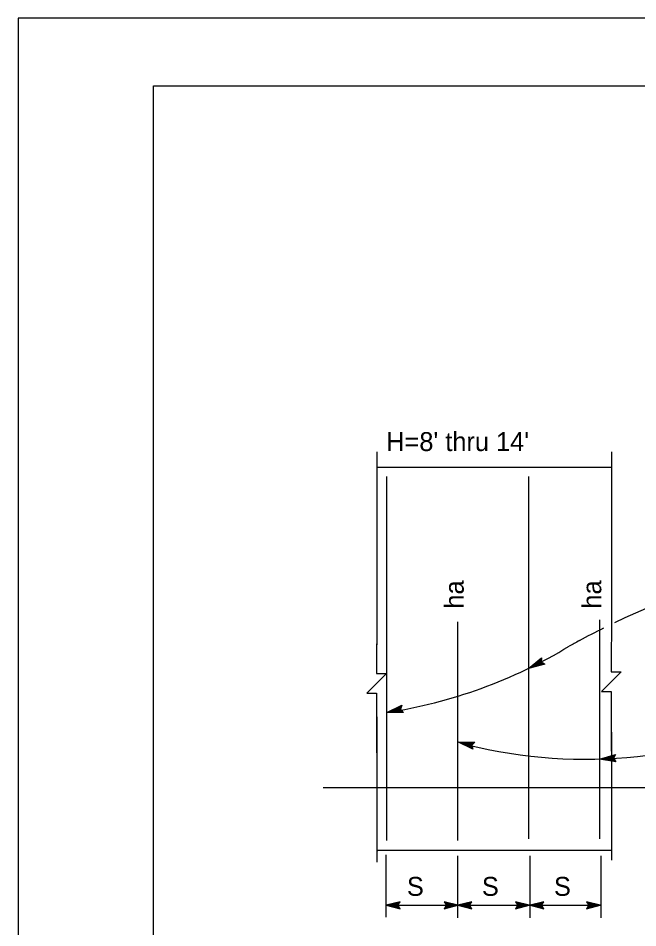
# Model space of a CAD drawing. Extents: x 0 to 2.83, y 0 to 1.83.
# Drawn here: x 0 to 0.381, y 1.273 to 1.833 of the extents above; entities that cross this region are included whole.
import ezdxf

# ---------------------------------------------------------------- set-up
doc = ezdxf.new("R2010")
doc.units = 0
for name, color, linetype in [('10 Sheet Format', 7, 'Continuous'), ('210 Border', 7, 'Continuous'), ('212 Leaders and Dim Lines', 7, 'Continuous'), ('213 Rebar', 7, 'Continuous'), ('240 Concrete', 7, 'Continuous'), ('251 Masonry', 7, 'Continuous'), ('256 Not Assigned', 7, 'Continuous')]:
    doc.layers.add(name, color=color, linetype=linetype)

msp = doc.modelspace()

# ---------------------------------------------------------------- linework, layer by layer
at = {"layer": '10 Sheet Format'}
msp.add_lwpolyline([(0, 0), (2.833333333333333, 0), (2.833333333333333, 1.8333333333333333), (0, 1.8333333333333333)], close=True, dxfattribs=at)
at = {"layer": '210 Border'}
for p, q in [((0.08333234863455112, 0.08333333288297338), (0.08333234863455112, 1.7916669852301008)), ((0.08333234863455112, 1.7916669852301008), (2.791666651804788, 1.7916669852301008))]:
    msp.add_line(p, q, dxfattribs=at)
at = {"layer": '212 Leaders and Dim Lines'}
for p, q in [((0.22659274884983338, 1.27964352937131), (0.22659274884983338, 1.3181209600593244)), ((0.2706212180360999, 1.2793692238157546), (0.2706212180360999, 1.317570612837102)), ((0.3150732394952744, 1.2793692238157546), (0.3150732394952744, 1.317570612837102)), ((0.358783472764773, 1.2793692238157546), (0.358783472764773, 1.317570612837102)), ((0.22659274884983338, 1.2870124530089129), (0.358783472764773, 1.2870124530089129))]:
    msp.add_line(p, q, dxfattribs=at)
for points in [[(0.22659274884983338, 1.2870124530089129), (0.23503024887632515, 1.284899605760199), (0.23362920720965846, 1.2870124530089129), (0.23503024887632515, 1.2891244321755797), (0.22659274884983338, 1.2870124530089129)], [(0.22659274884983338, 1.2870124530089129), (0.23503024887632515, 1.284899605760199), (0.23362920720965846, 1.2870124530089129), (0.23503024887632515, 1.2891244321755797), (0.22659274884983338, 1.2870124530089129)], [(0.22809101273872226, 1.2870124530089129), (0.23420820026521402, 1.2854785988422464), (0.23318997109854736, 1.2870124530089129), (0.23420820026521402, 1.288545439120024), (0.22809101273872226, 1.2870124530089129)], [(0.22809101273872226, 1.2870124530089129), (0.23420820026521402, 1.2854785988422464), (0.23318997109854736, 1.2870124530089129), (0.23420820026521402, 1.288545439120024), (0.22809101273872226, 1.2870124530089129)], [(0.2706212180360999, 1.2870124530089129), (0.2621837180096081, 1.2891244321755797), (0.2635838916207192, 1.2870124530089129), (0.2621837180096081, 1.284899605760199), (0.2706212180360999, 1.2870124530089129)], [(0.2706212180360999, 1.2870124530089129), (0.2621837180096081, 1.2891244321755797), (0.2635838916207192, 1.2870124530089129), (0.2621837180096081, 1.284899605760199), (0.2706212180360999, 1.2870124530089129)], [(0.26912208609165544, 1.2870124530089129), (0.26300576662071923, 1.288545439120024), (0.2640239957873859, 1.2870124530089129), (0.26300576662071923, 1.2854785988422464), (0.26912208609165544, 1.2870124530089129)], [(0.26912208609165544, 1.2870124530089129), (0.26300576662071923, 1.288545439120024), (0.2640239957873859, 1.2870124530089129), (0.26300576662071923, 1.2854785988422464), (0.26912208609165544, 1.2870124530089129)], [(0.27071686548203955, 1.2870124530089129), (0.27915436550853134, 1.284899605760199), (0.27775419189742023, 1.2870124530089129), (0.27915436550853134, 1.2891244321755797), (0.27071686548203955, 1.2870124530089129)], [(0.27071686548203955, 1.2870124530089129), (0.27915436550853134, 1.284899605760199), (0.27775419189742023, 1.2870124530089129), (0.27915436550853134, 1.2891244321755797), (0.27071686548203955, 1.2870124530089129)], [(0.272215997426484, 1.2870124530089129), (0.2783323168974202, 1.2854785988422464), (0.27731408773075356, 1.2870124530089129), (0.2783323168974202, 1.288545439120024), (0.272215997426484, 1.2870124530089129)], [(0.272215997426484, 1.2870124530089129), (0.2783323168974202, 1.2854785988422464), (0.27731408773075356, 1.2870124530089129), (0.2783323168974202, 1.288545439120024), (0.272215997426484, 1.2870124530089129)], [(0.31455068872752195, 1.2870124530089129), (0.30611318870103016, 1.2891244321755797), (0.30751336231214127, 1.2870124530089129), (0.30611318870103016, 1.284899605760199), (0.31455068872752195, 1.2870124530089129)], [(0.31455068872752195, 1.2870124530089129), (0.30611318870103016, 1.2891244321755797), (0.30751336231214127, 1.2870124530089129), (0.30611318870103016, 1.284899605760199), (0.31455068872752195, 1.2870124530089129)], [(0.3130515567830775, 1.2870124530089129), (0.3069352373121413, 1.288545439120024), (0.30795346647880795, 1.2870124530089129), (0.3069352373121413, 1.2854785988422464), (0.3130515567830775, 1.2870124530089129)], [(0.3130515567830775, 1.2870124530089129), (0.3069352373121413, 1.288545439120024), (0.30795346647880795, 1.2870124530089129), (0.3069352373121413, 1.2854785988422464), (0.3130515567830775, 1.2870124530089129)], [(0.3151688869412141, 1.2870124530089129), (0.32360638696770583, 1.284899605760199), (0.3222062133565947, 1.2870124530089129), (0.32360638696770583, 1.2891244321755797), (0.3151688869412141, 1.2870124530089129)], [(0.3151688869412141, 1.2870124530089129), (0.32360638696770583, 1.284899605760199), (0.3222062133565947, 1.2870124530089129), (0.32360638696770583, 1.2891244321755797), (0.3151688869412141, 1.2870124530089129)], [(0.31666801888565854, 1.2870124530089129), (0.32278433835659476, 1.2854785988422464), (0.3217661091899281, 1.2870124530089129), (0.32278433835659476, 1.288545439120024), (0.31666801888565854, 1.2870124530089129)], [(0.31666801888565854, 1.2870124530089129), (0.32278433835659476, 1.2854785988422464), (0.3217661091899281, 1.2870124530089129), (0.32278433835659476, 1.288545439120024), (0.31666801888565854, 1.2870124530089129)], [(0.358260921997021, 1.2870124530089129), (0.3498234219705292, 1.2891244321755797), (0.3512235955816403, 1.2870124530089129), (0.3498234219705292, 1.284899605760199), (0.358260921997021, 1.2870124530089129)], [(0.358260921997021, 1.2870124530089129), (0.3498234219705292, 1.2891244321755797), (0.3512235955816403, 1.2870124530089129), (0.3498234219705292, 1.284899605760199), (0.358260921997021, 1.2870124530089129)], [(0.3567617900525765, 1.2870124530089129), (0.3506454705816403, 1.288545439120024), (0.35166369974830697, 1.2870124530089129), (0.3506454705816403, 1.2854785988422464), (0.3567617900525765, 1.2870124530089129)], [(0.3567617900525765, 1.2870124530089129), (0.3506454705816403, 1.288545439120024), (0.35166369974830697, 1.2870124530089129), (0.3506454705816403, 1.2854785988422464), (0.3567617900525765, 1.2870124530089129)], [(0.22934708912761115, 1.2870124530089129), (0.23351375582076958, 1.2859647099533573), (0.23281931134983339, 1.2870124530089129), (0.23351375582076958, 1.288059328008913), (0.22934708912761115, 1.2870124530089129)], [(0.22934708912761115, 1.2870124530089129), (0.23351375582076958, 1.2859647099533573), (0.23281931134983339, 1.2870124530089129), (0.23351375582076958, 1.288059328008913), (0.22934708912761115, 1.2870124530089129)], [(0.23038267940538892, 1.2870124530089129), (0.23294691551650004, 1.2863640155089129), (0.23252417246094448, 1.2870124530089129), (0.23294691551650004, 1.2876600224533574), (0.23038267940538892, 1.2870124530089129)], [(0.23038267940538892, 1.2870124530089129), (0.23294691551650004, 1.2863640155089129), (0.23252417246094448, 1.2870124530089129), (0.23294691551650004, 1.2876600224533574), (0.23038267940538892, 1.2870124530089129)], [(0.2304495196831667, 1.2872754738422463), (0.23233927662761114, 1.2867980432866908), (0.23219865162761116, 1.2870124530089129), (0.23233927662761114, 1.2872259946755795), (0.2304495196831667, 1.286748564120024)], [(0.2304495196831667, 1.2872754738422463), (0.23233927662761114, 1.2867980432866908), (0.23219865162761116, 1.2870124530089129), (0.23233927662761114, 1.2872259946755795), (0.2304495196831667, 1.286748564120024)], [(0.2678668777583221, 1.2870124530089129), (0.26370021106516367, 1.288059328008913), (0.2643946555096081, 1.2870124530089129), (0.26370021106516367, 1.2859647099533573), (0.2678668777583221, 1.2870124530089129)], [(0.2678668777583221, 1.2870124530089129), (0.26370021106516367, 1.288059328008913), (0.2643946555096081, 1.2870124530089129), (0.26370021106516367, 1.2859647099533573), (0.2678668777583221, 1.2870124530089129)], [(0.26683041942498875, 1.2870124530089129), (0.26426705134294143, 1.2876600224533574), (0.264689794398497, 1.2870124530089129), (0.26426705134294143, 1.2863640155089129), (0.26683041942498875, 1.2870124530089129)], [(0.26683041942498875, 1.2870124530089129), (0.26426705134294143, 1.2876600224533574), (0.264689794398497, 1.2870124530089129), (0.26426705134294143, 1.2863640155089129), (0.26683041942498875, 1.2870124530089129)], [(0.26676444720276654, 1.286748564120024), (0.26487469023183036, 1.2872259946755795), (0.2650153152318303, 1.2870124530089129), (0.26487469023183036, 1.2867980432866908), (0.26676444720276654, 1.2872754738422463)], [(0.26676444720276654, 1.286748564120024), (0.26487469023183036, 1.2872259946755795), (0.2650153152318303, 1.2870124530089129), (0.26487469023183036, 1.2867980432866908), (0.26676444720276654, 1.2872754738422463)], [(0.2734712057863091, 1.2870124530089129), (0.2776378724529758, 1.2859647099533573), (0.27694342800853133, 1.2870124530089129), (0.2776378724529758, 1.288059328008913), (0.2734712057863091, 1.2870124530089129)], [(0.2734712057863091, 1.2870124530089129), (0.2776378724529758, 1.2859647099533573), (0.27694342800853133, 1.2870124530089129), (0.2776378724529758, 1.288059328008913), (0.2734712057863091, 1.2870124530089129)], [(0.27450766411964245, 1.2870124530089129), (0.277071032175198, 1.2863640155089129), (0.27664828911964245, 1.2870124530089129), (0.277071032175198, 1.2876600224533574), (0.27450766411964245, 1.2870124530089129)], [(0.27450766411964245, 1.2870124530089129), (0.277071032175198, 1.2863640155089129), (0.27664828911964245, 1.2870124530089129), (0.277071032175198, 1.2876600224533574), (0.27450766411964245, 1.2870124530089129)], [(0.27457363634186466, 1.2872754738422463), (0.2764633932863091, 1.2867980432866908), (0.2763227682863091, 1.2870124530089129), (0.2764633932863091, 1.2872259946755795), (0.27457363634186466, 1.286748564120024)], [(0.27457363634186466, 1.2872754738422463), (0.2764633932863091, 1.2867980432866908), (0.2763227682863091, 1.2870124530089129), (0.2764633932863091, 1.2872259946755795), (0.27457363634186466, 1.286748564120024)], [(0.3117963484232524, 1.2870124530089129), (0.3076296817565857, 1.288059328008913), (0.30832412620103017, 1.2870124530089129), (0.3076296817565857, 1.2859647099533573), (0.3117963484232524, 1.2870124530089129)], [(0.3117963484232524, 1.2870124530089129), (0.3076296817565857, 1.288059328008913), (0.30832412620103017, 1.2870124530089129), (0.3076296817565857, 1.2859647099533573), (0.3117963484232524, 1.2870124530089129)], [(0.31075989008991906, 1.2870124530089129), (0.3081965220343635, 1.2876600224533574), (0.30861926508991905, 1.2870124530089129), (0.3081965220343635, 1.2863640155089129), (0.31075989008991906, 1.2870124530089129)], [(0.31075989008991906, 1.2870124530089129), (0.3081965220343635, 1.2876600224533574), (0.30861926508991905, 1.2870124530089129), (0.3081965220343635, 1.2863640155089129), (0.31075989008991906, 1.2870124530089129)], [(0.31069391786769684, 1.286748564120024), (0.3088041609232524, 1.2872259946755795), (0.30894478592325236, 1.2870124530089129), (0.3088041609232524, 1.2867980432866908), (0.31069391786769684, 1.2872754738422463)], [(0.31069391786769684, 1.286748564120024), (0.3088041609232524, 1.2872259946755795), (0.30894478592325236, 1.2870124530089129), (0.3088041609232524, 1.2867980432866908), (0.31069391786769684, 1.2872754738422463)], [(0.31792322721899186, 1.2870124530089129), (0.3220898939121503, 1.2859647099533573), (0.3213954494677059, 1.2870124530089129), (0.3220898939121503, 1.288059328008913), (0.31792322721899186, 1.2870124530089129)], [(0.31792322721899186, 1.2870124530089129), (0.3220898939121503, 1.2859647099533573), (0.3213954494677059, 1.2870124530089129), (0.3220898939121503, 1.288059328008913), (0.31792322721899186, 1.2870124530089129)], [(0.3189596855523252, 1.2870124530089129), (0.3215230536343725, 1.2863640155089129), (0.321100310578817, 1.2870124530089129), (0.3215230536343725, 1.2876600224533574), (0.3189596855523252, 1.2870124530089129)], [(0.3189596855523252, 1.2870124530089129), (0.3215230536343725, 1.2863640155089129), (0.321100310578817, 1.2870124530089129), (0.3215230536343725, 1.2876600224533574), (0.3189596855523252, 1.2870124530089129)], [(0.31902565777454744, 1.2872754738422463), (0.32091541474548363, 1.2867980432866908), (0.3207747897454836, 1.2870124530089129), (0.32091541474548363, 1.2872259946755795), (0.31902565777454744, 1.286748564120024)], [(0.31902565777454744, 1.2872754738422463), (0.32091541474548363, 1.2867980432866908), (0.3207747897454836, 1.2870124530089129), (0.32091541474548363, 1.2872259946755795), (0.31902565777454744, 1.286748564120024)], [(0.3555065817192432, 1.2870124530089129), (0.35133991502608475, 1.288059328008913), (0.3520343594705292, 1.2870124530089129), (0.35133991502608475, 1.2859647099533573), (0.3555065817192432, 1.2870124530089129)], [(0.3555065817192432, 1.2870124530089129), (0.35133991502608475, 1.288059328008913), (0.3520343594705292, 1.2870124530089129), (0.35133991502608475, 1.2859647099533573), (0.3555065817192432, 1.2870124530089129)], [(0.35447012338590983, 1.2870124530089129), (0.3519067553038625, 1.2876600224533574), (0.3523294983859099, 1.2870124530089129), (0.3519067553038625, 1.2863640155089129), (0.35447012338590983, 1.2870124530089129)], [(0.35447012338590983, 1.2870124530089129), (0.3519067553038625, 1.2876600224533574), (0.3523294983859099, 1.2870124530089129), (0.3519067553038625, 1.2863640155089129), (0.35447012338590983, 1.2870124530089129)], [(0.3544041511636876, 1.286748564120024), (0.3525143942192432, 1.2872259946755795), (0.3526550192192432, 1.2870124530089129), (0.3525143942192432, 1.2867980432866908), (0.3544041511636876, 1.2872754738422463)], [(0.3544041511636876, 1.286748564120024), (0.3525143942192432, 1.2872259946755795), (0.3526550192192432, 1.2870124530089129), (0.3525143942192432, 1.2867980432866908), (0.3544041511636876, 1.2872754738422463)]]:
    msp.add_lwpolyline(points, dxfattribs=at)
at = {"layer": '213 Rebar'}
for p, q in [((0.22677056907801021, 1.551057409660973), (0.22677056907801021, 1.3269790576000835)), ((0.3141238595826423, 1.551057409660973), (0.3141238595826423, 1.3278664965948548)), ((0.3578428597178564, 1.4628444411700625), (0.3578428597178564, 1.3278664965948548)), ((0.27048940107001257, 1.4616096769001161), (0.27048940107001257, 1.3269790576000835))]:
    msp.add_line(p, q, dxfattribs=at)
at = {"layer": '240 Concrete'}
msp.add_line((0.18768509809793368, 1.3595158520343977), (0.719884178309266, 1.3595158520343977), dxfattribs=at)
at = {"layer": '251 Masonry'}
for p, q in [((0.220779384556108, 1.5663331936025415), (0.220779384556108, 1.447385192281445)), ((0.36530367524978524, 1.5663331936025415), (0.36530367524978524, 1.4499648856997045)), ((0.220779384556108, 1.5567981635063053), (0.36530367524978524, 1.5567981635063053)), ((0.220779384556108, 1.4030144654290986), (0.220779384556108, 1.3136376112687986)), ((0.36530367524978524, 1.3937275691339608), (0.36530367524978524, 1.3148074982240472)), ((0.220779384556108, 1.3209169670302605), (0.36508575285242073, 1.3209169670302605)), ((0.22128510375657381, 1.3208106275357911), (0.36508575285242073, 1.3209169670302605))]:
    msp.add_line(p, q, dxfattribs=at)
for points in [[(0.3651877337103214, 1.4677798380685765), (0.3651061360377393, 1.4308976915184821), (0.3711825100647499, 1.430884248221025), (0.35900287538932263, 1.418758386761918), (0.36507924941633324, 1.418744943464461), (0.3649976517437511, 1.3818627968878747)], [(0.22072490210234375, 1.4667479607171678), (0.22064330442976157, 1.4298658141405816), (0.2267196784832639, 1.4298523708431243), (0.21454004378134492, 1.4177265093575258), (0.22061641783484728, 1.4177130660600687), (0.2205348201622651, 1.380830919536466)]]:
    msp.add_lwpolyline(points, dxfattribs=at)
at = {"layer": '256 Not Assigned'}
for p, q in [((0.3141205569341865, 1.4329243558740075), (0.32207915995365405, 1.439515617529323)), ((0.3241261007326983, 1.4355205585607806), (0.3141205569341865, 1.4329243558740075)), ((0.3235297316776616, 1.4358869097688476), (0.31618494420729015, 1.4339823237163998)), ((0.31619903536077937, 1.4339970090801042), (0.3220030371745112, 1.4387987574780943)), ((0.31825609098584956, 1.4350403132820366), (0.32200349807818157, 1.4381435815600805)), ((0.3229040408519916, 1.436245286426808), (0.31825609098584956, 1.4350403132820366)), ((0.32032382565199397, 1.4360979572096586), (0.32192813110900004, 1.437425803675276)), ((0.3223737388067004, 1.4366292337014201), (0.32032382565199397, 1.4360979572096586)), ((0.3220784905068358, 1.4395156823016804), (0.32190175214922334, 1.4369122586229621)), ((0.32190175214922334, 1.4369122586229621), (0.3241261007326983, 1.4355205585607806)), ((0.32207915995365405, 1.439515617529323), (0.32207915995365405, 1.439515617529323)), ((0.3241261007326983, 1.4355205585607806), (0.3241261007326983, 1.4355205585607806)), ((0.3141205569341865, 1.4329243558740075), (0.3141205569341865, 1.4329243558740075)), ((0.22684818662831496, 1.4057782965394552), (0.2361917866054686, 1.410192203956682)), ((0.23669831295692953, 1.4063167253035318), (0.22911138840038053, 1.4062895275363847)), ((0.22912758106585046, 1.4063015258671918), (0.2359408897533681, 1.4095155983757794)), ((0.2313803083662254, 1.4068023851009908), (0.23577922679766722, 1.4088815731359123)), ((0.23618108260915444, 1.4068199604244869), (0.2313803083662254, 1.4068023851009908)), ((0.23364527075428163, 1.4073152838337943), (0.23552814280776185, 1.4082041478734106)), ((0.23576277713561727, 1.4073228586232165), (0.23364527075428163, 1.4073152838337943)), ((0.2361917866054686, 1.410192203956682), (0.23537540972158602, 1.407713482007219)), ((0.23537540972158602, 1.407713482007219), (0.23718591062675679, 1.4058143916972272)), ((0.2361917866054686, 1.410192203956682), (0.2361917866054686, 1.410192203956682)), ((0.23718591062675679, 1.4058143916972272), (0.22684818662831496, 1.4057782965394552)), ((0.22684818662831496, 1.4057782965394552), (0.22684818662831496, 1.4057782965394552)), ((0.23718591062675679, 1.4058143916972272), (0.23718591062675679, 1.4058143916972272)), ((0.27996375156089437, 1.3831159557920314), (0.2706844604412294, 1.3876719368582635)), ((0.2706844604412294, 1.3876719368582635), (0.2706844604412294, 1.3876719368582635)), ((0.2706844604412294, 1.3876719368582635), (0.281016807804176, 1.3874801282646325)), ((0.27974990184802295, 1.383782902847504), (0.272939518460307, 1.3871269689207129)), ((0.27295912991411586, 1.3871295426218535), (0.2804909358437346, 1.386985470884706)), ((0.27950952211934943, 1.3844628298330297), (0.2751997461877294, 1.3865788833001866)), ((0.2751997461877294, 1.3865788833001866), (0.28006477291367826, 1.3864887998129891)), ((0.2793585867376306, 1.385099334648808), (0.2774573597610906, 1.3860330743021856)), ((0.2774573597610906, 1.3860330743021856), (0.2795389009532369, 1.385994142406571)), ((0.28101616892885106, 1.3874803385562369), (0.27918421062391685, 1.3856215855298182)), ((0.27918421062391685, 1.3856215855298182), (0.27996375156089437, 1.3831159557920314)), ((0.28101616892885106, 1.3874803385562369), (0.28101616892885106, 1.3874803385562369)), ((0.27996375156089437, 1.3831159557920314), (0.27996375156089437, 1.3831159557920314)), ((0.3577614397520115, 1.3771168065749584), (0.3677009439597507, 1.3799437652751496)), ((0.36009570731732105, 1.3772603436553712), (0.36734280631046484, 1.3793172816305275)), ((0.3624000093092048, 1.3773861713639737), (0.36707966329712627, 1.378718216800312)), ((0.3647183500538732, 1.3775218763139914), (0.36672120700493016, 1.378090955092649)), ((0.3677009439597507, 1.3799437652751496), (0.36649031114150216, 1.377631860862936)), ((0.3677009439597507, 1.3799437652751496), (0.3677009439597507, 1.3799437652751496)), ((0.3679659750409454, 1.3754623278406373), (0.3577614397520115, 1.3771168065749584)), ((0.3577614397520115, 1.3771168065749584), (0.3577614397520115, 1.3771168065749584)), ((0.36756706304700165, 1.376037618831446), (0.36007777096409654, 1.3772511540606147)), ((0.3671390644497935, 1.3766186438316155), (0.3624000093092048, 1.3773861713639737)), ((0.3668086046513595, 1.3771831634310687), (0.3647183500538732, 1.3775218763139914)), ((0.36649031114150216, 1.377631860862936), (0.3679659750409454, 1.3754623278406373)), ((0.3679659750409454, 1.3754623278406373), (0.3679659750409454, 1.3754623278406373))]:
    msp.add_line(p, q, dxfattribs=at)
for centre, radius, start, end in [((0.5985371456720316, 0.9769436434758699), 0.5365296518409951, 91.1922464083953, 115.56970196395086), ((0.5985371456720316, 0.9769436434758699), 0.5365296518409951, 116.36117140839531, 118.16092696395086), ((0.18143723066313314, 1.705888801482295), 0.30348415766871745, 278.5907835566271, 301.3221325195064), ((0.5985371456720316, 0.9769436434758699), 0.5365296518409951, 118.14883807506197, 118.9047102972842), ((0.34956921109325734, 1.6804540204421698), 0.30348415766871745, 256.0398769210554, 295.96630747661095)]:
    msp.add_arc(centre, radius, start, end, dxfattribs=at)

# ---------------------------------------------------------------- texts
at = {"layer": '212 Leaders and Dim Lines'}
for s, p in [("H=8' thru 14'", (0.22655358207825943, 1.5667641066624056)), ('S', (0.2392719777330474, 1.292852752750444)), ('S', (0.2854334360663807, 1.292852752750444)), ('S', (0.32980235967749183, 1.292852752750444))]:
    msp.add_text(s, height=0.011666812499999998, dxfattribs=at).set_placement(p)
for p in [(0.2742481348489355, 1.469733349901281), (0.3589304265156022, 1.469733349901281)]:
    msp.add_text('ha', height=0.011666812499999998, rotation=90, dxfattribs=at).set_placement(p)

doc.saveas('drawing.dxf')
